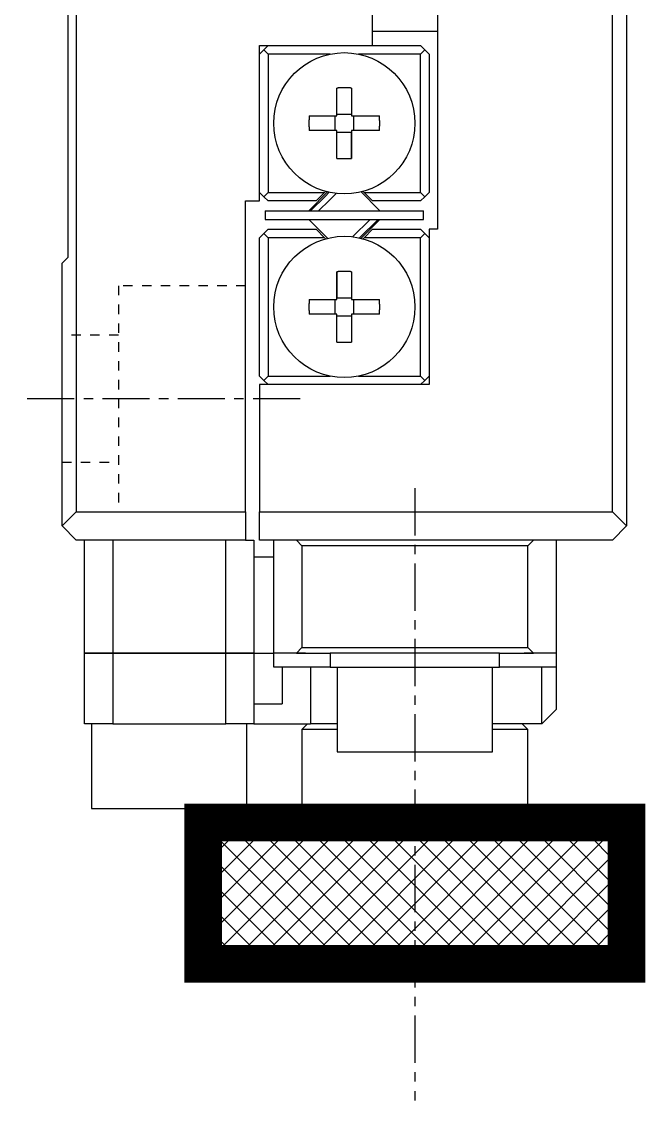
# Model space of a CAD drawing. Extents: x 90 to 467, y 81 to 345.
# Drawn here: x 127.41 to 143.99, y 265.07 to 293.71 of the extents above; entities that cross this region are included whole.
import ezdxf

# ---------------------------------------------------------------- set-up
doc = ezdxf.new("R2010")
doc.units = 0
doc.linetypes.add('CENTER', pattern=[2, 1.25, -0.25, 0.25, -0.25])
doc.linetypes.add('DOT', pattern=[0.5, 0.25, -0.25])
doc.layers.get('0').update_dxf_attribs({"linetype": 'CONTINUOUS'})

# ---------------------------------------------------------------- blocks, each defined once
blk = doc.blocks.new('*X16')
at = {"color": 0, "linetype": 'CONTINUOUS'}
for p, q in [((132.237, 269.309), (135.374, 272.446)), ((132.237, 269.972), (134.711, 272.446)), ((132.237, 270.634), (134.048, 272.446)), ((132.237, 271.297), (133.386, 272.446)), ((132.237, 271.96), (132.723, 272.446)), ((135.96, 268.696), (132.237, 272.42)), ((132.287, 268.696), (136.037, 272.446)), ((136.623, 268.696), (132.873, 272.446)), ((132.95, 268.696), (136.7, 272.446)), ((137.286, 268.696), (133.536, 272.446)), ((133.613, 268.696), (137.363, 272.446)), ((137.949, 268.696), (134.199, 272.446)), ((134.276, 268.696), (138.026, 272.446)), ((138.612, 268.696), (134.862, 272.446)), ((134.939, 268.696), (138.689, 272.446)), ((139.275, 268.696), (135.525, 272.446)), ((135.602, 268.696), (139.352, 272.446)), ((139.938, 268.696), (136.188, 272.446)), ((136.265, 268.696), (140.015, 272.446)), ((140.601, 268.696), (136.851, 272.446)), ((136.928, 268.696), (140.678, 272.446)), ((141.264, 268.696), (137.514, 272.446)), ((137.591, 268.696), (141.341, 272.446)), ((141.927, 268.696), (138.177, 272.446)), ((138.253, 268.696), (142.003, 272.446)), ((142.589, 268.696), (138.839, 272.446)), ((138.916, 268.696), (142.666, 272.446)), ((143.252, 268.696), (139.502, 272.446)), ((139.579, 268.696), (143.329, 272.446)), ((143.487, 269.124), (140.165, 272.446)), ((143.487, 269.787), (140.828, 272.446)), ((143.487, 270.45), (141.491, 272.446)), ((143.487, 271.113), (142.154, 272.446)), ((143.487, 271.776), (142.817, 272.446)), ((143.487, 272.439), (143.48, 272.446)), ((140.242, 268.696), (143.487, 271.941)), ((135.297, 268.696), (132.237, 271.757)), ((140.905, 268.696), (143.487, 271.278)), ((134.635, 268.696), (132.237, 271.094)), ((133.972, 268.696), (132.237, 270.431)), ((141.568, 268.696), (143.487, 270.615)), ((133.309, 268.696), (132.237, 269.768)), ((142.231, 268.696), (143.487, 269.952)), ((142.894, 268.696), (143.487, 269.289)), ((132.646, 268.696), (132.237, 269.105))]:
    blk.add_line(p, q, dxfattribs=at)

msp = doc.modelspace()

# ---------------------------------------------------------------- linework, layer by layer
at = {"color": 7, "linetype": 'CONTINUOUS'}
for p, q in [((143.487, 324.571), (143.487, 280.321)), ((128.862, 324.196), (128.862, 280.696)), ((143.112, 280.696), (143.112, 324.196)), ((128.637, 317.446), (128.637, 287.446)), ((138.462, 316.696), (138.462, 288.196)), ((136.737, 293.071), (136.737, 297.946)), ((138.462, 293.446), (136.737, 293.446)), ((133.737, 293.071), (136.737, 293.071)), ((133.737, 288.946), (133.737, 293.071)), ((133.962, 293.071), (133.849, 292.959)), ((136.737, 293.071), (138.012, 293.071)), ((138.124, 292.959), (138.012, 293.071)), ((133.737, 292.846), (133.849, 292.959)), ((133.849, 292.959), (133.962, 292.846)), ((133.962, 292.846), (133.962, 289.171)), ((135.614, 292.846), (133.962, 292.846)), ((138.012, 292.846), (136.36, 292.846)), ((138.012, 292.846), (138.124, 292.959)), ((138.012, 289.171), (138.012, 292.846)), ((138.124, 292.959), (138.237, 292.846)), ((138.237, 292.846), (138.237, 289.171)), ((135.792, 291.204), (135.792, 291.945)), ((136.182, 291.945), (136.182, 291.253)), ((136.182, 291.945), (136.182, 291.204)), ((135.792, 291.253), (136.182, 291.253)), ((136.182, 291.253), (136.182, 291.204)), ((135.051, 291.204), (135.792, 291.204)), ((135.743, 290.814), (135.743, 291.204)), ((136.182, 291.204), (136.923, 291.204)), ((136.231, 291.204), (136.231, 290.814)), ((135.792, 290.814), (135.051, 290.814)), ((135.792, 290.072), (135.792, 290.814)), ((136.182, 290.764), (135.792, 290.764)), ((136.923, 290.814), (136.182, 290.814)), ((136.182, 290.814), (136.182, 290.764)), ((136.182, 290.814), (136.182, 290.072)), ((136.182, 290.072), (136.182, 290.764)), ((133.849, 289.059), (133.737, 289.171)), ((133.962, 289.171), (133.849, 289.059)), ((133.849, 289.059), (133.962, 288.946)), ((133.962, 289.171), (135.46, 289.171)), ((135.542, 289.187), (135.059, 288.704)), ((135.092, 288.684), (135.483, 289.075)), ((135.235, 288.946), (135.46, 289.171)), ((135.46, 289.171), (135.49, 289.201)), ((135.483, 289.075), (135.585, 289.177)), ((136.915, 288.704), (136.432, 289.187)), ((136.484, 289.201), (136.514, 289.171)), ((136.514, 289.171), (136.739, 288.946)), ((136.514, 289.171), (138.012, 289.171)), ((138.124, 289.059), (138.012, 289.171)), ((138.012, 288.946), (138.124, 289.059)), ((138.237, 289.171), (138.124, 289.059)), ((133.362, 280.696), (133.362, 288.946)), ((133.362, 288.946), (133.737, 288.946)), ((133.887, 288.684), (138.087, 288.684)), ((133.887, 288.684), (133.887, 288.459)), ((135.235, 288.946), (133.962, 288.946)), ((138.012, 288.946), (136.739, 288.946)), ((138.087, 288.459), (138.087, 288.684)), ((133.887, 288.459), (138.087, 288.459)), ((135.059, 288.438), (135.542, 287.955)), ((136.882, 288.459), (136.388, 287.965)), ((136.432, 287.955), (136.915, 288.438)), ((133.962, 288.196), (133.849, 288.084)), ((133.962, 288.196), (135.235, 288.196)), ((135.46, 287.971), (135.235, 288.196)), ((136.739, 288.196), (136.514, 287.971)), ((136.739, 288.196), (138.012, 288.196)), ((138.124, 288.084), (138.012, 288.196)), ((138.237, 288.196), (138.237, 284.071)), ((138.462, 288.196), (138.237, 288.196)), ((133.737, 287.971), (133.849, 288.084)), ((133.737, 284.296), (133.737, 287.971)), ((133.849, 288.084), (133.962, 287.971)), ((135.46, 287.971), (133.962, 287.971)), ((133.962, 287.971), (133.962, 284.296)), ((135.49, 287.941), (135.46, 287.971)), ((136.514, 287.971), (136.484, 287.941)), ((138.012, 287.971), (136.514, 287.971)), ((138.012, 287.971), (138.124, 288.084)), ((138.012, 284.296), (138.012, 287.971)), ((138.124, 288.084), (138.237, 287.971)), ((128.637, 287.446), (128.487, 287.296)), ((128.487, 280.321), (128.487, 287.296)), ((135.792, 287.07), (135.792, 286.378)), ((135.792, 286.329), (135.792, 287.07)), ((136.182, 287.07), (136.182, 286.329)), ((135.792, 286.378), (136.182, 286.378)), ((135.792, 286.329), (135.792, 286.378)), ((135.051, 286.329), (135.792, 286.329)), ((135.743, 285.939), (135.743, 286.329)), ((136.182, 286.329), (136.923, 286.329)), ((136.231, 286.329), (136.231, 285.939)), ((135.792, 285.939), (135.051, 285.939)), ((135.792, 285.889), (135.792, 285.939)), ((135.792, 285.197), (135.792, 285.939)), ((136.182, 285.889), (135.792, 285.889)), ((135.792, 285.197), (135.792, 285.889)), ((136.923, 285.939), (136.182, 285.939)), ((136.182, 285.939), (136.182, 285.197)), ((133.849, 284.184), (133.737, 284.296)), ((133.962, 284.296), (133.849, 284.184)), ((133.849, 284.184), (133.962, 284.071)), ((133.962, 284.296), (135.614, 284.296)), ((136.36, 284.296), (138.012, 284.296)), ((138.124, 284.184), (138.012, 284.296)), ((138.012, 284.071), (138.124, 284.184)), ((138.237, 284.296), (138.124, 284.184)), ((138.237, 284.071), (133.737, 284.071)), ((133.737, 284.071), (133.737, 280.696)), ((128.487, 280.321), (128.862, 280.696)), ((128.862, 280.696), (133.362, 280.696)), ((133.362, 280.696), (133.362, 279.946)), ((133.737, 280.696), (143.112, 280.696)), ((133.737, 279.946), (133.737, 280.696)), ((143.487, 280.321), (143.112, 280.696)), ((128.862, 279.946), (128.487, 280.321)), ((143.112, 279.946), (143.487, 280.321)), ((133.362, 279.946), (128.862, 279.946)), ((129.087, 276.946), (129.087, 279.946)), ((129.837, 279.946), (129.837, 276.946)), ((132.837, 276.946), (132.837, 279.946)), ((133.362, 279.946), (133.587, 279.946)), ((133.587, 279.946), (133.587, 276.946)), ((143.112, 279.946), (133.737, 279.946)), ((134.112, 276.946), (134.112, 279.946)), ((134.862, 279.796), (134.712, 279.946)), ((140.862, 279.796), (134.862, 279.796)), ((134.862, 279.796), (134.862, 277.096)), ((141.012, 279.946), (140.862, 279.796)), ((140.862, 277.096), (140.862, 279.796)), ((141.612, 279.946), (141.612, 276.946)), ((133.587, 279.496), (134.112, 279.496)), ((129.837, 276.946), (129.087, 276.946)), ((129.087, 276.946), (129.837, 276.946)), ((129.087, 275.071), (129.087, 276.946)), ((129.837, 276.946), (132.837, 276.946)), ((132.837, 276.946), (129.837, 276.946)), ((129.837, 276.946), (129.837, 275.071)), ((133.587, 276.946), (132.837, 276.946)), ((132.837, 276.946), (133.587, 276.946)), ((132.837, 275.071), (132.837, 276.946)), ((133.587, 276.946), (134.112, 276.946)), ((133.587, 276.946), (133.587, 275.071)), ((134.112, 276.571), (134.112, 276.946)), ((134.712, 276.946), (134.112, 276.946)), ((134.712, 276.946), (134.862, 277.096)), ((134.712, 276.946), (134.958, 276.946)), ((134.958, 276.946), (134.712, 276.946)), ((134.862, 277.096), (140.862, 277.096)), ((134.958, 276.946), (135.612, 276.946)), ((140.112, 276.946), (135.612, 276.946)), ((140.112, 276.946), (140.766, 276.946)), ((140.766, 276.946), (141.012, 276.946)), ((141.012, 276.946), (140.766, 276.946)), ((140.862, 277.096), (141.012, 276.946)), ((141.612, 276.946), (141.012, 276.946)), ((141.612, 276.946), (141.612, 276.571)), ((135.612, 276.571), (134.112, 276.571)), ((134.337, 276.571), (134.337, 275.596)), ((135.612, 276.571), (140.112, 276.571)), ((135.799, 276.571), (135.799, 274.321)), ((139.924, 274.321), (139.924, 276.571)), ((141.612, 276.571), (140.112, 276.571)), ((141.237, 275.071), (141.237, 276.571)), ((141.612, 276.571), (141.612, 275.446)), ((133.587, 275.596), (134.337, 275.596)), ((141.237, 275.071), (141.612, 275.446)), ((129.837, 275.071), (129.087, 275.071)), ((129.274, 275.071), (129.274, 272.821)), ((129.837, 275.071), (132.837, 275.071)), ((133.587, 275.071), (132.837, 275.071)), ((133.399, 272.821), (133.399, 275.071)), ((133.587, 275.071), (135.087, 275.071)), ((135.012, 275.071), (134.862, 274.921)), ((134.862, 274.921), (134.862, 272.821)), ((135.799, 274.921), (134.862, 274.921)), ((135.799, 275.071), (135.087, 275.071)), ((141.237, 275.071), (139.924, 275.071)), ((140.862, 274.921), (139.924, 274.921)), ((140.862, 274.921), (140.712, 275.071)), ((140.862, 272.821), (140.862, 274.921)), ((135.799, 274.321), (139.924, 274.321)), ((129.274, 272.821), (133.399, 272.821)), ((132.612, 272.821), (132.237, 272.446)), ((133.399, 272.821), (143.112, 272.821)), ((143.487, 272.446), (143.112, 272.821)), ((132.237, 268.696), (132.612, 268.321)), ((143.112, 268.321), (143.487, 268.696)), ((143.112, 268.321), (132.612, 268.321))]:
    msp.add_line(p, q, dxfattribs=at)
at = {"color": 3, "linetype": 'CONTINUOUS'}
for p, q in [((135.589, 288.969), (135.304, 288.684)), ((135.767, 289.147), (135.589, 288.969)), ((135.059, 288.704), (135.079, 288.684)), ((136.895, 288.684), (136.915, 288.704)), ((135.079, 288.459), (135.059, 288.438)), ((136.207, 287.996), (136.67, 288.459)), ((136.915, 288.438), (136.895, 288.459)), ((135.612, 276.946), (135.612, 276.571)), ((140.112, 276.571), (140.112, 276.946)), ((135.087, 276.571), (135.087, 275.071)), ((143.487, 272.446), (132.237, 272.446)), ((132.237, 272.446), (132.237, 268.696)), ((143.487, 268.696), (143.487, 272.446)), ((132.237, 268.696), (143.487, 268.696))]:
    msp.add_line(p, q, dxfattribs=at)
at = {"color": 3, "linetype": 'DOT'}
for p, q in [((129.987, 286.696), (129.987, 280.696)), ((133.362, 286.696), (129.987, 286.696)), ((129.987, 285.384), (128.487, 285.384)), ((128.487, 282.009), (129.987, 282.009))]:
    msp.add_line(p, q, dxfattribs=at)
at = {"color": 1, "linetype": 'CENTER'}
for p, q in [((134.812, 283.696), (127.412, 283.696)), ((137.862, 281.321), (137.862, 265.071))]:
    msp.add_line(p, q, dxfattribs=at)
at = {"color": 7, "linetype": 'CONTINUOUS', "const_width": 1}
msp.add_lwpolyline([(132.237, 272.446), (132.237, 268.696), (143.487, 268.696), (143.487, 272.446)], close=True, dxfattribs=at)
at = {"color": 7, "linetype": 'CONTINUOUS'}
for points in [[(136.182, 291.945, 0), (136.179, 291.945, 0), (136.176, 291.945, 0), (136.173, 291.945, 0), (136.17, 291.945, 0), (136.167, 291.945, 0), (136.164, 291.945, 0), (136.161, 291.945, 0), (136.158, 291.945, 0), (136.154, 291.945, 0), (136.151, 291.946, 0), (136.148, 291.946, 0), (136.145, 291.946, 0), (136.142, 291.946, 0), (136.139, 291.946, 0), (136.136, 291.946, 0), (136.133, 291.946, 0), (136.13, 291.946, 0), (136.127, 291.946, 0), (136.124, 291.946, 0), (136.121, 291.946, 0), (136.118, 291.946, 0), (136.115, 291.946, 0), (136.112, 291.946, 0), (136.109, 291.946, 0), (136.106, 291.946, 0), (136.103, 291.947, 0), (136.1, 291.947, 0), (136.097, 291.947, 0), (136.094, 291.947, 0), (136.091, 291.947, 0), (136.087, 291.947, 0), (136.084, 291.947, 0), (136.081, 291.947, 0), (136.078, 291.947, 0), (136.075, 291.947, 0), (136.072, 291.947, 0), (136.069, 291.947, 0), (136.066, 291.947, 0), (136.063, 291.947, 0), (136.06, 291.947, 0), (136.057, 291.947, 0), (136.054, 291.947, 0), (136.051, 291.947, 0), (136.048, 291.947, 0), (136.045, 291.947, 0), (136.042, 291.947, 0), (136.039, 291.947, 0), (136.036, 291.947, 0), (136.033, 291.947, 0), (136.03, 291.947, 0), (136.027, 291.947, 0), (136.023, 291.947, 0), (136.02, 291.947, 0), (136.017, 291.947, 0), (136.014, 291.947, 0), (136.011, 291.947, 0), (136.008, 291.948, 0), (136.005, 291.948, 0), (136.002, 291.948, 0), (135.999, 291.948, 0), (135.996, 291.948, 0), (135.993, 291.948, 0), (135.99, 291.948, 0), (135.987, 291.948, 0), (135.984, 291.948, 0), (135.981, 291.948, 0), (135.978, 291.948, 0), (135.975, 291.948, 0), (135.972, 291.948, 0), (135.969, 291.948, 0), (135.966, 291.948, 0), (135.962, 291.947, 0), (135.959, 291.947, 0), (135.956, 291.947, 0), (135.953, 291.947, 0), (135.95, 291.947, 0), (135.947, 291.947, 0), (135.944, 291.947, 0), (135.941, 291.947, 0), (135.938, 291.947, 0), (135.935, 291.947, 0), (135.932, 291.947, 0), (135.929, 291.947, 0), (135.926, 291.947, 0), (135.923, 291.947, 0), (135.92, 291.947, 0), (135.917, 291.947, 0), (135.914, 291.947, 0), (135.911, 291.947, 0), (135.908, 291.947, 0), (135.905, 291.947, 0), (135.902, 291.947, 0), (135.898, 291.947, 0), (135.895, 291.947, 0), (135.892, 291.947, 0), (135.889, 291.947, 0), (135.886, 291.947, 0), (135.883, 291.947, 0), (135.88, 291.947, 0), (135.877, 291.947, 0), (135.874, 291.947, 0), (135.871, 291.947, 0), (135.868, 291.946, 0), (135.865, 291.946, 0), (135.862, 291.946, 0), (135.859, 291.946, 0), (135.856, 291.946, 0), (135.853, 291.946, 0), (135.85, 291.946, 0), (135.847, 291.946, 0), (135.844, 291.946, 0), (135.841, 291.946, 0), (135.838, 291.946, 0), (135.835, 291.946, 0), (135.831, 291.946, 0), (135.828, 291.946, 0), (135.825, 291.946, 0), (135.822, 291.946, 0), (135.819, 291.945, 0), (135.816, 291.945, 0), (135.813, 291.945, 0), (135.81, 291.945, 0), (135.807, 291.945, 0), (135.804, 291.945, 0), (135.801, 291.945, 0), (135.798, 291.945, 0), (135.795, 291.945, 0), (135.792, 291.945, 0)], [(135.051, 291.204, 0), (135.051, 291.201, 0), (135.051, 291.197, 0), (135.05, 291.194, 0), (135.05, 291.191, 0), (135.05, 291.188, 0), (135.05, 291.185, 0), (135.05, 291.182, 0), (135.05, 291.179, 0), (135.05, 291.176, 0), (135.05, 291.173, 0), (135.05, 291.17, 0), (135.05, 291.167, 0), (135.05, 291.164, 0), (135.05, 291.161, 0), (135.05, 291.158, 0), (135.049, 291.155, 0), (135.049, 291.152, 0), (135.049, 291.149, 0), (135.049, 291.146, 0), (135.049, 291.143, 0), (135.049, 291.14, 0), (135.049, 291.137, 0), (135.049, 291.134, 0), (135.049, 291.13, 0), (135.049, 291.127, 0), (135.049, 291.124, 0), (135.049, 291.121, 0), (135.049, 291.118, 0), (135.049, 291.115, 0), (135.049, 291.112, 0), (135.049, 291.109, 0), (135.049, 291.106, 0), (135.049, 291.103, 0), (135.049, 291.1, 0), (135.048, 291.097, 0), (135.048, 291.094, 0), (135.048, 291.091, 0), (135.048, 291.088, 0), (135.048, 291.085, 0), (135.048, 291.082, 0), (135.048, 291.079, 0), (135.048, 291.076, 0), (135.048, 291.073, 0), (135.048, 291.07, 0), (135.048, 291.066, 0), (135.048, 291.063, 0), (135.048, 291.06, 0), (135.048, 291.057, 0), (135.048, 291.054, 0), (135.048, 291.051, 0), (135.048, 291.048, 0), (135.048, 291.045, 0), (135.048, 291.042, 0), (135.048, 291.039, 0), (135.048, 291.036, 0), (135.048, 291.033, 0), (135.048, 291.03, 0), (135.048, 291.027, 0), (135.048, 291.024, 0), (135.048, 291.021, 0), (135.048, 291.018, 0), (135.048, 291.015, 0), (135.048, 291.012, 0), (135.048, 291.009, 0), (135.048, 291.006, 0), (135.048, 291.002, 0), (135.048, 290.999, 0), (135.048, 290.996, 0), (135.048, 290.993, 0), (135.048, 290.99, 0), (135.048, 290.987, 0), (135.048, 290.984, 0), (135.048, 290.981, 0), (135.048, 290.978, 0), (135.048, 290.975, 0), (135.048, 290.972, 0), (135.048, 290.969, 0), (135.048, 290.966, 0), (135.048, 290.963, 0), (135.048, 290.96, 0), (135.048, 290.957, 0), (135.048, 290.954, 0), (135.048, 290.951, 0), (135.048, 290.948, 0), (135.048, 290.945, 0), (135.048, 290.941, 0), (135.048, 290.938, 0), (135.048, 290.935, 0), (135.048, 290.932, 0), (135.048, 290.929, 0), (135.048, 290.926, 0), (135.048, 290.923, 0), (135.048, 290.92, 0), (135.049, 290.917, 0), (135.049, 290.914, 0), (135.049, 290.911, 0), (135.049, 290.908, 0), (135.049, 290.905, 0), (135.049, 290.902, 0), (135.049, 290.899, 0), (135.049, 290.896, 0), (135.049, 290.893, 0), (135.049, 290.89, 0), (135.049, 290.887, 0), (135.049, 290.884, 0), (135.049, 290.881, 0), (135.049, 290.877, 0), (135.049, 290.874, 0), (135.049, 290.871, 0), (135.049, 290.868, 0), (135.049, 290.865, 0), (135.049, 290.862, 0), (135.05, 290.859, 0), (135.05, 290.856, 0), (135.05, 290.853, 0), (135.05, 290.85, 0), (135.05, 290.847, 0), (135.05, 290.844, 0), (135.05, 290.841, 0), (135.05, 290.838, 0), (135.05, 290.835, 0), (135.05, 290.832, 0), (135.05, 290.829, 0), (135.05, 290.826, 0), (135.05, 290.823, 0), (135.051, 290.82, 0), (135.051, 290.817, 0), (135.051, 290.814, 0)], [(136.923, 290.814, 0), (136.923, 290.817, 0), (136.923, 290.82, 0), (136.923, 290.823, 0), (136.923, 290.826, 0), (136.923, 290.829, 0), (136.924, 290.832, 0), (136.924, 290.835, 0), (136.924, 290.838, 0), (136.924, 290.841, 0), (136.924, 290.844, 0), (136.924, 290.847, 0), (136.924, 290.85, 0), (136.924, 290.853, 0), (136.924, 290.856, 0), (136.924, 290.859, 0), (136.924, 290.862, 0), (136.924, 290.865, 0), (136.924, 290.868, 0), (136.924, 290.871, 0), (136.925, 290.874, 0), (136.925, 290.877, 0), (136.925, 290.881, 0), (136.925, 290.884, 0), (136.925, 290.887, 0), (136.925, 290.89, 0), (136.925, 290.893, 0), (136.925, 290.896, 0), (136.925, 290.899, 0), (136.925, 290.902, 0), (136.925, 290.905, 0), (136.925, 290.908, 0), (136.925, 290.911, 0), (136.925, 290.914, 0), (136.925, 290.917, 0), (136.925, 290.92, 0), (136.925, 290.923, 0), (136.925, 290.926, 0), (136.925, 290.929, 0), (136.925, 290.932, 0), (136.925, 290.935, 0), (136.926, 290.938, 0), (136.926, 290.941, 0), (136.926, 290.945, 0), (136.926, 290.948, 0), (136.926, 290.951, 0), (136.926, 290.954, 0), (136.926, 290.957, 0), (136.926, 290.96, 0), (136.926, 290.963, 0), (136.926, 290.966, 0), (136.926, 290.969, 0), (136.926, 290.972, 0), (136.926, 290.975, 0), (136.926, 290.978, 0), (136.926, 290.981, 0), (136.926, 290.984, 0), (136.926, 290.987, 0), (136.926, 290.99, 0), (136.926, 290.993, 0), (136.926, 290.996, 0), (136.926, 290.999, 0), (136.926, 291.002, 0), (136.926, 291.006, 0), (136.926, 291.009, 0), (136.926, 291.012, 0), (136.926, 291.015, 0), (136.926, 291.018, 0), (136.926, 291.021, 0), (136.926, 291.024, 0), (136.926, 291.027, 0), (136.926, 291.03, 0), (136.926, 291.033, 0), (136.926, 291.036, 0), (136.926, 291.039, 0), (136.926, 291.042, 0), (136.926, 291.045, 0), (136.926, 291.048, 0), (136.926, 291.051, 0), (136.926, 291.054, 0), (136.926, 291.057, 0), (136.926, 291.06, 0), (136.926, 291.063, 0), (136.926, 291.066, 0), (136.926, 291.07, 0), (136.926, 291.073, 0), (136.926, 291.076, 0), (136.926, 291.079, 0), (136.925, 291.082, 0), (136.925, 291.085, 0), (136.925, 291.088, 0), (136.925, 291.091, 0), (136.925, 291.094, 0), (136.925, 291.097, 0), (136.925, 291.1, 0), (136.925, 291.103, 0), (136.925, 291.106, 0), (136.925, 291.109, 0), (136.925, 291.112, 0), (136.925, 291.115, 0), (136.925, 291.118, 0), (136.925, 291.121, 0), (136.925, 291.124, 0), (136.925, 291.127, 0), (136.925, 291.13, 0), (136.925, 291.134, 0), (136.925, 291.137, 0), (136.925, 291.14, 0), (136.925, 291.143, 0), (136.924, 291.146, 0), (136.924, 291.149, 0), (136.924, 291.152, 0), (136.924, 291.155, 0), (136.924, 291.158, 0), (136.924, 291.161, 0), (136.924, 291.164, 0), (136.924, 291.167, 0), (136.924, 291.17, 0), (136.924, 291.173, 0), (136.924, 291.176, 0), (136.924, 291.179, 0), (136.924, 291.182, 0), (136.924, 291.185, 0), (136.923, 291.188, 0), (136.923, 291.191, 0), (136.923, 291.194, 0), (136.923, 291.197, 0), (136.923, 291.201, 0), (136.923, 291.204, 0)], [(135.792, 290.072, 0), (135.795, 290.072, 0), (135.798, 290.072, 0), (135.801, 290.072, 0), (135.804, 290.072, 0), (135.807, 290.072, 0), (135.81, 290.072, 0), (135.813, 290.072, 0), (135.816, 290.072, 0), (135.819, 290.072, 0), (135.822, 290.072, 0), (135.825, 290.072, 0), (135.828, 290.071, 0), (135.831, 290.071, 0), (135.835, 290.071, 0), (135.838, 290.071, 0), (135.841, 290.071, 0), (135.844, 290.071, 0), (135.847, 290.071, 0), (135.85, 290.071, 0), (135.853, 290.071, 0), (135.856, 290.071, 0), (135.859, 290.071, 0), (135.862, 290.071, 0), (135.865, 290.071, 0), (135.868, 290.071, 0), (135.871, 290.071, 0), (135.874, 290.071, 0), (135.877, 290.07, 0), (135.88, 290.07, 0), (135.883, 290.07, 0), (135.886, 290.07, 0), (135.889, 290.07, 0), (135.892, 290.07, 0), (135.895, 290.07, 0), (135.898, 290.07, 0), (135.902, 290.07, 0), (135.905, 290.07, 0), (135.908, 290.07, 0), (135.911, 290.07, 0), (135.914, 290.07, 0), (135.917, 290.07, 0), (135.92, 290.07, 0), (135.923, 290.07, 0), (135.926, 290.07, 0), (135.929, 290.07, 0), (135.932, 290.07, 0), (135.935, 290.07, 0), (135.938, 290.07, 0), (135.941, 290.07, 0), (135.944, 290.07, 0), (135.947, 290.07, 0), (135.95, 290.07, 0), (135.953, 290.07, 0), (135.956, 290.07, 0), (135.959, 290.07, 0), (135.962, 290.07, 0), (135.966, 290.07, 0), (135.969, 290.07, 0), (135.972, 290.07, 0), (135.975, 290.07, 0), (135.978, 290.07, 0), (135.981, 290.07, 0), (135.984, 290.07, 0), (135.987, 290.07, 0), (135.99, 290.07, 0), (135.993, 290.07, 0), (135.996, 290.07, 0), (135.999, 290.07, 0), (136.002, 290.07, 0), (136.005, 290.07, 0), (136.008, 290.07, 0), (136.011, 290.07, 0), (136.014, 290.07, 0), (136.017, 290.07, 0), (136.02, 290.07, 0), (136.023, 290.07, 0), (136.027, 290.07, 0), (136.03, 290.07, 0), (136.033, 290.07, 0), (136.036, 290.07, 0), (136.039, 290.07, 0), (136.042, 290.07, 0), (136.045, 290.07, 0), (136.048, 290.07, 0), (136.051, 290.07, 0), (136.054, 290.07, 0), (136.057, 290.07, 0), (136.06, 290.07, 0), (136.063, 290.07, 0), (136.066, 290.07, 0), (136.069, 290.07, 0), (136.072, 290.07, 0), (136.075, 290.07, 0), (136.078, 290.07, 0), (136.081, 290.07, 0), (136.084, 290.07, 0), (136.087, 290.07, 0), (136.091, 290.07, 0), (136.094, 290.07, 0), (136.097, 290.07, 0), (136.1, 290.071, 0), (136.103, 290.071, 0), (136.106, 290.071, 0), (136.109, 290.071, 0), (136.112, 290.071, 0), (136.115, 290.071, 0), (136.118, 290.071, 0), (136.121, 290.071, 0), (136.124, 290.071, 0), (136.127, 290.071, 0), (136.13, 290.071, 0), (136.133, 290.071, 0), (136.136, 290.071, 0), (136.139, 290.071, 0), (136.142, 290.071, 0), (136.145, 290.071, 0), (136.148, 290.072, 0), (136.151, 290.072, 0), (136.154, 290.072, 0), (136.158, 290.072, 0), (136.161, 290.072, 0), (136.164, 290.072, 0), (136.167, 290.072, 0), (136.17, 290.072, 0), (136.173, 290.072, 0), (136.176, 290.072, 0), (136.179, 290.072, 0), (136.182, 290.072, 0)], [(136.182, 287.07, 0), (136.179, 287.07, 0), (136.176, 287.07, 0), (136.173, 287.07, 0), (136.17, 287.07, 0), (136.167, 287.07, 0), (136.164, 287.07, 0), (136.161, 287.07, 0), (136.158, 287.07, 0), (136.154, 287.07, 0), (136.151, 287.071, 0), (136.148, 287.071, 0), (136.145, 287.071, 0), (136.142, 287.071, 0), (136.139, 287.071, 0), (136.136, 287.071, 0), (136.133, 287.071, 0), (136.13, 287.071, 0), (136.127, 287.071, 0), (136.124, 287.071, 0), (136.121, 287.071, 0), (136.118, 287.071, 0), (136.115, 287.071, 0), (136.112, 287.071, 0), (136.109, 287.071, 0), (136.106, 287.071, 0), (136.103, 287.072, 0), (136.1, 287.072, 0), (136.097, 287.072, 0), (136.094, 287.072, 0), (136.091, 287.072, 0), (136.087, 287.072, 0), (136.084, 287.072, 0), (136.081, 287.072, 0), (136.078, 287.072, 0), (136.075, 287.072, 0), (136.072, 287.072, 0), (136.069, 287.072, 0), (136.066, 287.072, 0), (136.063, 287.072, 0), (136.06, 287.072, 0), (136.057, 287.072, 0), (136.054, 287.072, 0), (136.051, 287.072, 0), (136.048, 287.072, 0), (136.045, 287.072, 0), (136.042, 287.072, 0), (136.039, 287.072, 0), (136.036, 287.072, 0), (136.033, 287.072, 0), (136.03, 287.072, 0), (136.027, 287.072, 0), (136.023, 287.072, 0), (136.02, 287.072, 0), (136.017, 287.072, 0), (136.014, 287.072, 0), (136.011, 287.072, 0), (136.008, 287.073, 0), (136.005, 287.073, 0), (136.002, 287.073, 0), (135.999, 287.073, 0), (135.996, 287.073, 0), (135.993, 287.073, 0), (135.99, 287.073, 0), (135.987, 287.073, 0), (135.984, 287.073, 0), (135.981, 287.073, 0), (135.978, 287.073, 0), (135.975, 287.073, 0), (135.972, 287.073, 0), (135.969, 287.073, 0), (135.966, 287.073, 0), (135.962, 287.072, 0), (135.959, 287.072, 0), (135.956, 287.072, 0), (135.953, 287.072, 0), (135.95, 287.072, 0), (135.947, 287.072, 0), (135.944, 287.072, 0), (135.941, 287.072, 0), (135.938, 287.072, 0), (135.935, 287.072, 0), (135.932, 287.072, 0), (135.929, 287.072, 0), (135.926, 287.072, 0), (135.923, 287.072, 0), (135.92, 287.072, 0), (135.917, 287.072, 0), (135.914, 287.072, 0), (135.911, 287.072, 0), (135.908, 287.072, 0), (135.905, 287.072, 0), (135.902, 287.072, 0), (135.898, 287.072, 0), (135.895, 287.072, 0), (135.892, 287.072, 0), (135.889, 287.072, 0), (135.886, 287.072, 0), (135.883, 287.072, 0), (135.88, 287.072, 0), (135.877, 287.072, 0), (135.874, 287.072, 0), (135.871, 287.072, 0), (135.868, 287.071, 0), (135.865, 287.071, 0), (135.862, 287.071, 0), (135.859, 287.071, 0), (135.856, 287.071, 0), (135.853, 287.071, 0), (135.85, 287.071, 0), (135.847, 287.071, 0), (135.844, 287.071, 0), (135.841, 287.071, 0), (135.838, 287.071, 0), (135.835, 287.071, 0), (135.831, 287.071, 0), (135.828, 287.071, 0), (135.825, 287.071, 0), (135.822, 287.071, 0), (135.819, 287.07, 0), (135.816, 287.07, 0), (135.813, 287.07, 0), (135.81, 287.07, 0), (135.807, 287.07, 0), (135.804, 287.07, 0), (135.801, 287.07, 0), (135.798, 287.07, 0), (135.795, 287.07, 0), (135.792, 287.07, 0)], [(135.051, 286.329, 0), (135.051, 286.326, 0), (135.051, 286.322, 0), (135.05, 286.319, 0), (135.05, 286.316, 0), (135.05, 286.313, 0), (135.05, 286.31, 0), (135.05, 286.307, 0), (135.05, 286.304, 0), (135.05, 286.301, 0), (135.05, 286.298, 0), (135.05, 286.295, 0), (135.05, 286.292, 0), (135.05, 286.289, 0), (135.05, 286.286, 0), (135.05, 286.283, 0), (135.049, 286.28, 0), (135.049, 286.277, 0), (135.049, 286.274, 0), (135.049, 286.271, 0), (135.049, 286.268, 0), (135.049, 286.265, 0), (135.049, 286.262, 0), (135.049, 286.259, 0), (135.049, 286.255, 0), (135.049, 286.252, 0), (135.049, 286.249, 0), (135.049, 286.246, 0), (135.049, 286.243, 0), (135.049, 286.24, 0), (135.049, 286.237, 0), (135.049, 286.234, 0), (135.049, 286.231, 0), (135.049, 286.228, 0), (135.049, 286.225, 0), (135.048, 286.222, 0), (135.048, 286.219, 0), (135.048, 286.216, 0), (135.048, 286.213, 0), (135.048, 286.21, 0), (135.048, 286.207, 0), (135.048, 286.204, 0), (135.048, 286.201, 0), (135.048, 286.198, 0), (135.048, 286.195, 0), (135.048, 286.191, 0), (135.048, 286.188, 0), (135.048, 286.185, 0), (135.048, 286.182, 0), (135.048, 286.179, 0), (135.048, 286.176, 0), (135.048, 286.173, 0), (135.048, 286.17, 0), (135.048, 286.167, 0), (135.048, 286.164, 0), (135.048, 286.161, 0), (135.048, 286.158, 0), (135.048, 286.155, 0), (135.048, 286.152, 0), (135.048, 286.149, 0), (135.048, 286.146, 0), (135.048, 286.143, 0), (135.048, 286.14, 0), (135.048, 286.137, 0), (135.048, 286.134, 0), (135.048, 286.131, 0), (135.048, 286.127, 0), (135.048, 286.124, 0), (135.048, 286.121, 0), (135.048, 286.118, 0), (135.048, 286.115, 0), (135.048, 286.112, 0), (135.048, 286.109, 0), (135.048, 286.106, 0), (135.048, 286.103, 0), (135.048, 286.1, 0), (135.048, 286.097, 0), (135.048, 286.094, 0), (135.048, 286.091, 0), (135.048, 286.088, 0), (135.048, 286.085, 0), (135.048, 286.082, 0), (135.048, 286.079, 0), (135.048, 286.076, 0), (135.048, 286.073, 0), (135.048, 286.07, 0), (135.048, 286.066, 0), (135.048, 286.063, 0), (135.048, 286.06, 0), (135.048, 286.057, 0), (135.048, 286.054, 0), (135.048, 286.051, 0), (135.048, 286.048, 0), (135.048, 286.045, 0), (135.049, 286.042, 0), (135.049, 286.039, 0), (135.049, 286.036, 0), (135.049, 286.033, 0), (135.049, 286.03, 0), (135.049, 286.027, 0), (135.049, 286.024, 0), (135.049, 286.021, 0), (135.049, 286.018, 0), (135.049, 286.015, 0), (135.049, 286.012, 0), (135.049, 286.009, 0), (135.049, 286.006, 0), (135.049, 286.002, 0), (135.049, 285.999, 0), (135.049, 285.996, 0), (135.049, 285.993, 0), (135.049, 285.99, 0), (135.049, 285.987, 0), (135.05, 285.984, 0), (135.05, 285.981, 0), (135.05, 285.978, 0), (135.05, 285.975, 0), (135.05, 285.972, 0), (135.05, 285.969, 0), (135.05, 285.966, 0), (135.05, 285.963, 0), (135.05, 285.96, 0), (135.05, 285.957, 0), (135.05, 285.954, 0), (135.05, 285.951, 0), (135.05, 285.948, 0), (135.051, 285.945, 0), (135.051, 285.942, 0), (135.051, 285.939, 0)], [(136.923, 285.939, 0), (136.923, 285.942, 0), (136.923, 285.945, 0), (136.923, 285.948, 0), (136.923, 285.951, 0), (136.923, 285.954, 0), (136.924, 285.957, 0), (136.924, 285.96, 0), (136.924, 285.963, 0), (136.924, 285.966, 0), (136.924, 285.969, 0), (136.924, 285.972, 0), (136.924, 285.975, 0), (136.924, 285.978, 0), (136.924, 285.981, 0), (136.924, 285.984, 0), (136.924, 285.987, 0), (136.924, 285.99, 0), (136.924, 285.993, 0), (136.924, 285.996, 0), (136.925, 285.999, 0), (136.925, 286.002, 0), (136.925, 286.006, 0), (136.925, 286.009, 0), (136.925, 286.012, 0), (136.925, 286.015, 0), (136.925, 286.018, 0), (136.925, 286.021, 0), (136.925, 286.024, 0), (136.925, 286.027, 0), (136.925, 286.03, 0), (136.925, 286.033, 0), (136.925, 286.036, 0), (136.925, 286.039, 0), (136.925, 286.042, 0), (136.925, 286.045, 0), (136.925, 286.048, 0), (136.925, 286.051, 0), (136.925, 286.054, 0), (136.925, 286.057, 0), (136.925, 286.06, 0), (136.926, 286.063, 0), (136.926, 286.066, 0), (136.926, 286.07, 0), (136.926, 286.073, 0), (136.926, 286.076, 0), (136.926, 286.079, 0), (136.926, 286.082, 0), (136.926, 286.085, 0), (136.926, 286.088, 0), (136.926, 286.091, 0), (136.926, 286.094, 0), (136.926, 286.097, 0), (136.926, 286.1, 0), (136.926, 286.103, 0), (136.926, 286.106, 0), (136.926, 286.109, 0), (136.926, 286.112, 0), (136.926, 286.115, 0), (136.926, 286.118, 0), (136.926, 286.121, 0), (136.926, 286.124, 0), (136.926, 286.127, 0), (136.926, 286.131, 0), (136.926, 286.134, 0), (136.926, 286.137, 0), (136.926, 286.14, 0), (136.926, 286.143, 0), (136.926, 286.146, 0), (136.926, 286.149, 0), (136.926, 286.152, 0), (136.926, 286.155, 0), (136.926, 286.158, 0), (136.926, 286.161, 0), (136.926, 286.164, 0), (136.926, 286.167, 0), (136.926, 286.17, 0), (136.926, 286.173, 0), (136.926, 286.176, 0), (136.926, 286.179, 0), (136.926, 286.182, 0), (136.926, 286.185, 0), (136.926, 286.188, 0), (136.926, 286.191, 0), (136.926, 286.195, 0), (136.926, 286.198, 0), (136.926, 286.201, 0), (136.926, 286.204, 0), (136.925, 286.207, 0), (136.925, 286.21, 0), (136.925, 286.213, 0), (136.925, 286.216, 0), (136.925, 286.219, 0), (136.925, 286.222, 0), (136.925, 286.225, 0), (136.925, 286.228, 0), (136.925, 286.231, 0), (136.925, 286.234, 0), (136.925, 286.237, 0), (136.925, 286.24, 0), (136.925, 286.243, 0), (136.925, 286.246, 0), (136.925, 286.249, 0), (136.925, 286.252, 0), (136.925, 286.255, 0), (136.925, 286.259, 0), (136.925, 286.262, 0), (136.925, 286.265, 0), (136.925, 286.268, 0), (136.924, 286.271, 0), (136.924, 286.274, 0), (136.924, 286.277, 0), (136.924, 286.28, 0), (136.924, 286.283, 0), (136.924, 286.286, 0), (136.924, 286.289, 0), (136.924, 286.292, 0), (136.924, 286.295, 0), (136.924, 286.298, 0), (136.924, 286.301, 0), (136.924, 286.304, 0), (136.924, 286.307, 0), (136.924, 286.31, 0), (136.923, 286.313, 0), (136.923, 286.316, 0), (136.923, 286.319, 0), (136.923, 286.322, 0), (136.923, 286.326, 0), (136.923, 286.329, 0)], [(135.792, 285.197, 0), (135.795, 285.197, 0), (135.798, 285.197, 0), (135.801, 285.197, 0), (135.804, 285.197, 0), (135.807, 285.197, 0), (135.81, 285.197, 0), (135.813, 285.197, 0), (135.816, 285.197, 0), (135.819, 285.197, 0), (135.822, 285.197, 0), (135.825, 285.197, 0), (135.828, 285.196, 0), (135.831, 285.196, 0), (135.835, 285.196, 0), (135.838, 285.196, 0), (135.841, 285.196, 0), (135.844, 285.196, 0), (135.847, 285.196, 0), (135.85, 285.196, 0), (135.853, 285.196, 0), (135.856, 285.196, 0), (135.859, 285.196, 0), (135.862, 285.196, 0), (135.865, 285.196, 0), (135.868, 285.196, 0), (135.871, 285.196, 0), (135.874, 285.196, 0), (135.877, 285.195, 0), (135.88, 285.195, 0), (135.883, 285.195, 0), (135.886, 285.195, 0), (135.889, 285.195, 0), (135.892, 285.195, 0), (135.895, 285.195, 0), (135.898, 285.195, 0), (135.902, 285.195, 0), (135.905, 285.195, 0), (135.908, 285.195, 0), (135.911, 285.195, 0), (135.914, 285.195, 0), (135.917, 285.195, 0), (135.92, 285.195, 0), (135.923, 285.195, 0), (135.926, 285.195, 0), (135.929, 285.195, 0), (135.932, 285.195, 0), (135.935, 285.195, 0), (135.938, 285.195, 0), (135.941, 285.195, 0), (135.944, 285.195, 0), (135.947, 285.195, 0), (135.95, 285.195, 0), (135.953, 285.195, 0), (135.956, 285.195, 0), (135.959, 285.195, 0), (135.962, 285.195, 0), (135.966, 285.195, 0), (135.969, 285.195, 0), (135.972, 285.195, 0), (135.975, 285.195, 0), (135.978, 285.195, 0), (135.981, 285.195, 0), (135.984, 285.195, 0), (135.987, 285.195, 0), (135.99, 285.195, 0), (135.993, 285.195, 0), (135.996, 285.195, 0), (135.999, 285.195, 0), (136.002, 285.195, 0), (136.005, 285.195, 0), (136.008, 285.195, 0), (136.011, 285.195, 0), (136.014, 285.195, 0), (136.017, 285.195, 0), (136.02, 285.195, 0), (136.023, 285.195, 0), (136.027, 285.195, 0), (136.03, 285.195, 0), (136.033, 285.195, 0), (136.036, 285.195, 0), (136.039, 285.195, 0), (136.042, 285.195, 0), (136.045, 285.195, 0), (136.048, 285.195, 0), (136.051, 285.195, 0), (136.054, 285.195, 0), (136.057, 285.195, 0), (136.06, 285.195, 0), (136.063, 285.195, 0), (136.066, 285.195, 0), (136.069, 285.195, 0), (136.072, 285.195, 0), (136.075, 285.195, 0), (136.078, 285.195, 0), (136.081, 285.195, 0), (136.084, 285.195, 0), (136.087, 285.195, 0), (136.091, 285.195, 0), (136.094, 285.195, 0), (136.097, 285.195, 0), (136.1, 285.196, 0), (136.103, 285.196, 0), (136.106, 285.196, 0), (136.109, 285.196, 0), (136.112, 285.196, 0), (136.115, 285.196, 0), (136.118, 285.196, 0), (136.121, 285.196, 0), (136.124, 285.196, 0), (136.127, 285.196, 0), (136.13, 285.196, 0), (136.133, 285.196, 0), (136.136, 285.196, 0), (136.139, 285.196, 0), (136.142, 285.196, 0), (136.145, 285.196, 0), (136.148, 285.197, 0), (136.151, 285.197, 0), (136.154, 285.197, 0), (136.158, 285.197, 0), (136.161, 285.197, 0), (136.164, 285.197, 0), (136.167, 285.197, 0), (136.17, 285.197, 0), (136.173, 285.197, 0), (136.176, 285.197, 0), (136.179, 285.197, 0), (136.182, 285.197, 0)]]:
    msp.add_polyline3d(points, dxfattribs=at)
for centre in [(135.987, 291.009), (135.987, 286.134)]:
    msp.add_circle(centre, 1.875, dxfattribs=at)
for centre, start, end in [((135.165, 288.598), 135, 145.0247), ((136.809, 288.598), 34.9753, 45), ((135.165, 288.545), 214.9753, 225), ((136.809, 288.545), 315, 325.0247)]:
    msp.add_arc(centre, 0.15, start, end, dxfattribs=at)

# ---------------------------------------------------------------- block references
at = {"color": 3, "linetype": 'CONTINUOUS'}
msp.add_blockref('*X16', (0, 0), dxfattribs=at)

doc.saveas('drawing.dxf')
